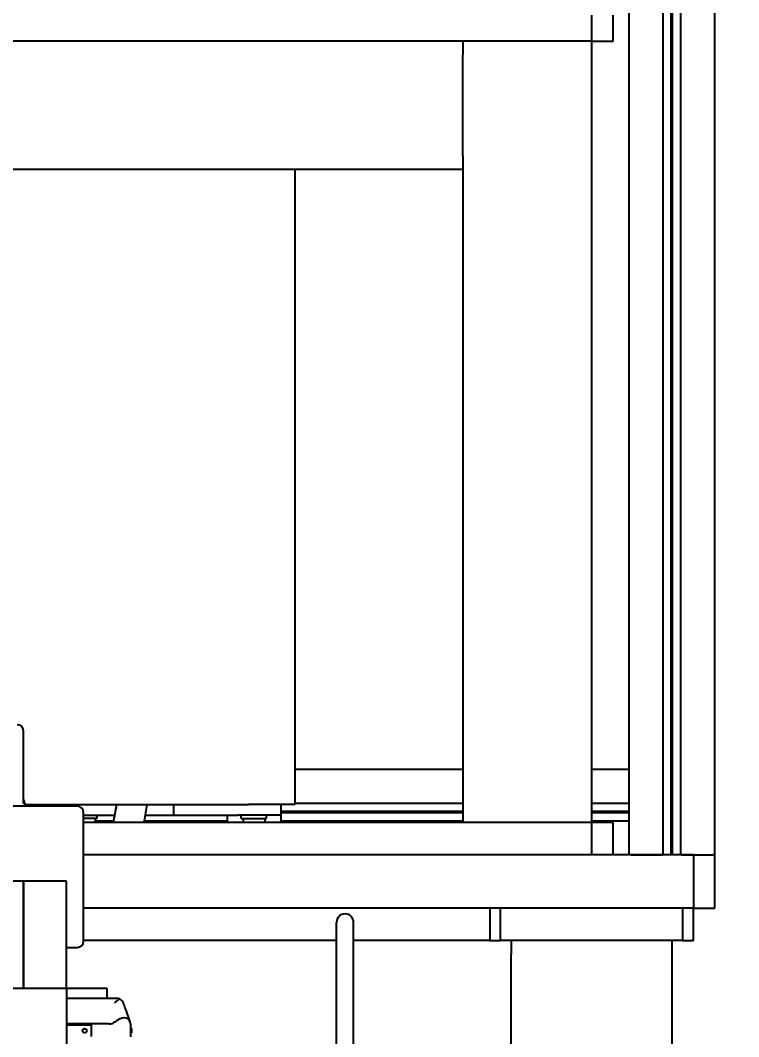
# Model space of a CAD drawing. Header units: millimetres. Extents: x 0 to 7722, y 0 to 5460.
# Drawn here: x 1866.4 to 2201.6, y 1214.9 to 1689.6 of the extents above; entities that cross this region are included whole.
import ezdxf

# ---------------------------------------------------------------- set-up
doc = ezdxf.new("R2010")
doc.units = ezdxf.units.MM
doc.header["$LTSCALE"] = 5
doc.layers.get('0').update_dxf_attribs({"linetype": 'CONTINUOUS'})
doc.layers.get('Defpoints').update_dxf_attribs({"linetype": 'CONTINUOUS'})
doc.styles.add('DIM', font='romans.shx', dxfattribs={"width": 0.85})
doc.dimstyles.new('KOCPSM$0', dxfattribs={"dimtxt": 3, "dimasz": 2.5, "dimexe": 0.8, "dimexo": 0.8, "dimgap": 0.8, "dimtad": 1, "dimdsep": 46, "dimtxsty": 'DIM', "dimblk": 'CLOSEDBLANK', "dimcen": 0, "dimclrd": 4, "dimclre": 4, "dimclrt": 7, "dimazin": 2, "dimtfac": 1, "dimtmove": 0, "dimatfit": 3, "dimldrblk": 'CLOSEDBLANK', "dimfxl": 1, "dimarcsym": 0})

# ---------------------------------------------------------------- blocks, each defined once
blk = doc.blocks.new('_ClosedBlank')
at = {"color": 0, "linetype": 'ByBlock', "lineweight": -2}
for p, q in [((-1, 0.167), (0, 0)), ((-1, 0.167), (-1, -0.167)), ((0, 0), (-1, -0.167))]:
    blk.add_line(p, q, dxfattribs=at)
blk = doc.blocks.new('*D12')
at = {"color": 4, "linetype": 'ByBlock', "lineweight": -2, "transparency": 16777216}
for p, q in [((2202.43, 2534.89), (2647.35, 2534.89)), ((2635.35, 572.39), (2635.35, 2497.39)), ((2385.43, 534.89), (2647.35, 534.89))]:
    blk.add_line(p, q, dxfattribs=at)
at = {"layer": 'Defpoints', "color": 0, "transparency": 16777216}
for p in [(2190.43, 2534.89), (2635.35, 2534.89), (2373.43, 534.89)]:
    blk.add_point(p, dxfattribs=at)
at = {"color": 4, "lineweight": -2, "transparency": 16777216, "xscale": 37.5, "yscale": 37.5, "zscale": 37.5}
for p, rotation in [((2635.35, 2534.89), 90), ((2635.35, 534.89), 270)]:
    blk.add_blockref('_ClosedBlank', p, dxfattribs=dict(at, rotation=rotation))
at = {"color": 7, "transparency": 16777216, "insert": (2600.85, 1534.89), "char_height": 45, "attachment_point": 5, "rotation": 90, "style": 'DIM'}
blk.add_mtext('2000', dxfattribs=at)

msp = doc.modelspace()

# ---------------------------------------------------------------- linework, layer by layer
for p, q in [((2150.431, 1299.894), (2150.431, 2534.894)), ((2166.281, 1299.894), (2166.281, 2534.894)), ((2170.126, 1299.894), (2170.126, 2534.894)), ((2170.431, 1299.894), (2170.431, 2534.894)), ((2170.736, 1299.894), (2170.736, 2534.894)), ((2174.581, 1299.894), (2174.581, 2534.894)), ((2190.431, 1299.894), (2190.431, 2534.894)), ((2132.931, 1691.894), (2132.931, 1679.894)), ((2142.931, 1679.894), (2142.931, 1691.894)), ((2132.931, 1679.894), (1747.161, 1679.894)), ((2072.931, 1679.894), (2072.931, 1673.494)), ((2132.931, 1679.894), (2142.931, 1679.894)), ((2132.931, 1679.894), (2132.931, 1314.894)), ((2072.931, 1626.294), (2072.931, 1673.494)), ((2072.931, 1626.294), (2072.931, 1619.894)), ((2072.931, 1619.894), (1748.856, 1619.894)), ((1994.431, 1619.894), (1994.431, 1323.394)), ((2072.931, 1619.894), (2072.931, 1314.894)), ((1867.931, 1325.589), (1867.931, 1357.589)), ((1994.431, 1339.894), (2072.931, 1339.894)), ((2132.931, 1339.894), (2150.431, 1339.894)), ((1892.931, 1322.589), (1842.931, 1322.589)), ((1868.886, 1323.394), (1972.931, 1323.394)), ((1887.931, 1323.394), (1887.931, 1322.589)), ((1895.931, 1259.589), (1895.931, 1319.589)), ((1937.931, 1323.394), (1937.931, 1318.394)), ((1994.431, 1323.394), (1972.931, 1323.394)), ((1987.931, 1323.394), (1987.931, 1318.394)), ((1987.931, 1320.199), (2072.931, 1320.199)), ((1987.931, 1319.894), (2072.931, 1319.894)), ((1987.931, 1319.589), (2072.931, 1319.589)), ((1994.431, 1324.044), (2072.931, 1324.044)), ((2132.931, 1324.044), (2150.431, 1324.044)), ((2132.931, 1320.199), (2150.431, 1320.199)), ((2132.931, 1319.894), (2150.431, 1319.894)), ((2132.931, 1319.589), (2150.431, 1319.589)), ((1895.931, 1318.394), (1910.363, 1318.394)), ((1902.098, 1316.794), (1895.931, 1316.794)), ((2132.931, 1314.894), (1895.931, 1314.894)), ((1901.291, 1316.794), (1901.291, 1314.894)), ((1901.291, 1315.744), (1909.842, 1315.744)), ((1902.098, 1318.394), (1902.098, 1316.794)), ((1902.098, 1316.794), (1902.186, 1316.794)), ((1902.186, 1318.394), (1902.186, 1316.794)), ((1902.191, 1316.794), (1902.186, 1316.794)), ((1902.191, 1318.394), (1902.191, 1316.794)), ((1924.11, 1315.744), (1962.931, 1315.744)), ((1924.613, 1318.394), (1937.931, 1318.394)), ((1937.931, 1318.394), (1967.931, 1318.394)), ((1962.931, 1318.394), (1962.931, 1314.894)), ((1987.931, 1318.394), (1967.931, 1318.394)), ((1969.531, 1316.794), (1969.531, 1318.394)), ((1969.531, 1316.794), (1981.317, 1316.794)), ((1970.431, 1316.794), (1970.431, 1314.894)), ((1980.431, 1316.794), (1980.431, 1314.894)), ((1981.317, 1316.794), (1981.317, 1318.394)), ((1987.931, 1318.394), (1987.931, 1314.894)), ((1987.931, 1315.744), (2072.931, 1315.744)), ((2132.931, 1315.744), (2150.431, 1315.744)), ((2142.931, 1314.894), (2132.931, 1314.894)), ((2132.931, 1314.894), (2132.931, 1299.894)), ((2142.931, 1299.894), (2142.931, 1314.894)), ((2180.431, 1299.894), (1895.931, 1299.894)), ((2132.931, 1299.894), (1895.931, 1299.894)), ((2151.431, 1299.894), (2165.981, 1299.894)), ((2174.881, 1299.894), (2189.431, 1299.894)), ((2180.431, 1299.894), (2180.431, 1274.894)), ((2190.431, 1299.894), (2189.431, 1299.894)), ((2190.431, 1274.894), (2190.431, 1299.894)), ((1867.931, 1287.589), (1402.931, 1287.589)), ((1887.931, 1287.589), (1867.931, 1287.589)), ((1867.931, 1287.589), (1867.931, 1237.589)), ((1867.931, 1237.589), (1867.931, 1287.589)), ((1887.931, 1237.589), (1887.931, 1287.589)), ((2180.431, 1274.894), (1895.931, 1274.894)), ((2085.431, 1274.894), (2085.431, 1259.894)), ((2090.431, 1259.894), (2090.431, 1274.894)), ((2175.431, 1274.894), (2175.431, 1259.894)), ((2180.431, 1274.894), (2190.431, 1274.894)), ((2180.431, 1259.894), (2180.431, 1274.894)), ((2013.931, 1183.589), (2013.931, 1268.289)), ((2021.931, 1183.589), (2021.931, 1268.289)), ((2013.931, 1259.894), (1895.931, 1259.894)), ((2085.431, 1259.894), (2021.931, 1259.894)), ((2085.431, 1259.894), (2090.431, 1259.894)), ((2175.431, 1259.894), (2090.431, 1259.894)), ((2095.431, 1259.894), (2095.431, 1253.494)), ((2170.431, 1259.894), (2170.431, 1208.589)), ((2175.431, 1259.894), (2180.431, 1259.894)), ((1887.931, 1256.589), (1892.931, 1256.589)), ((2095.431, 1208.589), (2095.431, 1253.494)), ((1821.931, 1237.589), (1887.931, 1237.589)), ((1887.931, 1237.589), (1887.931, 1078.589)), ((1887.931, 1237.589), (1906.831, 1237.589)), ((1906.831, 1237.589), (1906.831, 1232.889)), ((1887.931, 1232.889), (1911.471, 1232.889)), ((1907.931, 1220.889), (1887.931, 1220.889)), ((1887.931, 1220.589), (1899.481, 1220.589)), ((1887.931, 1220.489), (1899.431, 1220.489)), ((1899.431, 1220.489), (1899.431, 1214.989)), ((1899.481, 1220.589), (1899.481, 1214.989)), ((1917.931, 1220.889), (1917.579, 1221.856)), ((1917.931, 1214.889), (1917.931, 1220.889)), ((1918.431, 1218.689), (1917.931, 1218.689)), ((1918.431, 1216.689), (1917.931, 1216.689)), ((1918.431, 1216.689), (1918.431, 1218.689)), ((1899.481, 1214.989), (1899.431, 1214.989))]:
    msp.add_line(p, q)
msp.add_circle((1896.431, 1217.689), 1)
for centre, radius, start, end in [((1864.931, 1357.589), 3, 0, 90), ((1870.931, 1325.589), 3, 180, 270), ((1892.931, 1319.589), 3, 0, 90), ((2017.931, 1268.289), 4, 0, 180), ((1892.931, 1259.589), 3, 270, 0), ((1911.463, 1229.889), 3, 64.36666, 89.83613)]:
    msp.add_arc(centre, radius, start, end)
msp.add_ellipse((1907.931, 1248.363), major_axis=(0, -27.475), ratio=0.3639702, start_param=0, end_param=0.2661728)
for points, knots in [([(1867.931, 1324.011), (1867.931, 1324.103), (1867.931, 1324.198), (1867.931, 1324.715), (1867.931, 1325.173), (1867.931, 1325.589)], [1.88157396, 1.88157396, 1.88157396, 1.88157396, 1.92233063, 1.92233063, 2.09867486, 2.09867486, 2.09867486, 2.09867486]), ([(1870.685, 1322.589), (1870.289, 1322.589), (1869.823, 1322.679), (1869.08, 1322.973), (1868.671, 1323.231), (1868.221, 1323.649), (1868.065, 1323.823), (1867.931, 1324.011)], [-1.37642734, -1.37642734, -1.37642734, -1.37642734, -1.25764177, -1.25764177, -1.13680166, -1.13680166, -1.07332256, -1.07332256, -1.07332256, -1.07332256]), ([(1925.518, 1323.394), (1925.461, 1323.068), (1925.404, 1322.744), (1924.887, 1319.836), (1924.42, 1317.325), (1923.945, 1314.894)], [4.093061558, 4.093061558, 4.093061558, 4.093061558, 4.100085116, 4.100085116, 4.156306556, 4.156306556, 4.156306556, 4.156306556]), ([(1910.563, 1230.919), (1910.569, 1230.919), (1910.571, 1230.922), (1910.574, 1230.924), (1910.577, 1230.926), (1910.579, 1230.929), (1910.582, 1230.931), (1910.588, 1230.935), (1910.593, 1230.94), (1910.599, 1230.944), (1910.61, 1230.953), (1910.621, 1230.962), (1910.633, 1230.972), (1910.656, 1230.99), (1910.681, 1231.011), (1910.705, 1231.031), (1910.755, 1231.071), (1910.81, 1231.116), (1910.866, 1231.161), (1910.977, 1231.251), (1911.104, 1231.354), (1911.23, 1231.455), (1911.357, 1231.556), (1911.49, 1231.662), (1911.623, 1231.765), (1911.756, 1231.869), (1911.887, 1231.97), (1912.011, 1232.063), (1912.234, 1232.231), (1912.465, 1232.399), (1912.672, 1232.536), (1912.702, 1232.556), (1912.732, 1232.575), (1912.761, 1232.593)], [9.2974972, 9.2974972, 9.2974972, 9.2974972, 9.3146715, 9.3146715, 9.3146715, 9.3318458, 9.3318458, 9.3318458, 9.3661944, 9.3661944, 9.3661944, 9.4348916, 9.4348916, 9.4348916, 9.572286, 9.572286, 9.572286, 9.8470749, 9.8470749, 9.8470749, 10.3966526, 10.3966526, 10.3966526, 10.9462303, 10.9462303, 10.9462303, 11.495808, 11.495808, 11.495808, 12.4866786, 12.4866786, 12.4866786, 12.6298935, 12.6298935, 12.6298935, 12.6298935]), ([(1912.761, 1232.593), (1912.799, 1232.575), (1912.837, 1232.556), (1912.874, 1232.536), (1913.13, 1232.399), (1913.352, 1232.231), (1913.529, 1232.063), (1913.627, 1231.97), (1913.72, 1231.869), (1913.803, 1231.765), (1913.886, 1231.662), (1913.96, 1231.556), (1914.021, 1231.455), (1914.083, 1231.354), (1914.137, 1231.251), (1914.179, 1231.161), (1914.201, 1231.116), (1914.22, 1231.071), (1914.237, 1231.031), (1914.245, 1231.011), (1914.253, 1230.99), (1914.26, 1230.972), (1914.264, 1230.962), (1914.268, 1230.953), (1914.271, 1230.944), (1914.273, 1230.94), (1914.274, 1230.935), (1914.276, 1230.931), (1914.277, 1230.929), (1914.278, 1230.926), (1914.278, 1230.924), (1914.279, 1230.922), (1914.28, 1230.919), (1914.28, 1230.919)], [5.9651009, 5.9651009, 5.9651009, 5.9651009, 6.1083158, 6.1083158, 6.1083158, 7.0991864, 7.0991864, 7.0991864, 7.6487641, 7.6487641, 7.6487641, 8.1983418, 8.1983418, 8.1983418, 8.7479195, 8.7479195, 8.7479195, 9.0227083, 9.0227083, 9.0227083, 9.1601028, 9.1601028, 9.1601028, 9.2288, 9.2288, 9.2288, 9.2631486, 9.2631486, 9.2631486, 9.2803229, 9.2803229, 9.2803229, 9.2974972, 9.2974972, 9.2974972, 9.2974972]), ([(1910.563, 1221.857), (1911.272, 1222.388), (1911.987, 1222.859), (1913.188, 1223.475), (1913.758, 1223.702), (1914.825, 1223.917), (1915.322, 1223.902), (1916.287, 1223.631), (1916.708, 1223.302), (1917.261, 1222.58), (1917.441, 1222.235), (1917.578, 1221.857)], [-3.9218025, -3.9218025, -3.9218025, -3.9218025, -3.6696144, -3.6696144, -3.4730434, -3.4730434, -3.2764725, -3.2764725, -3.0035236, -3.0035236, -2.8130734, -2.8130734, -2.8130734, -2.8130734])]:
    msp.add_open_spline(points, degree=3, knots=knots)
for points in [[(1911.297, 1323.394), (1910.764, 1320.445), (1910.221, 1317.609), (1909.671, 1314.894)], [(1914.28, 1230.919), (1914.28, 1230.919), (1914.281, 1230.917), (1914.282, 1230.915)], [(1910.561, 1221.856), (1910.562, 1221.856), (1910.563, 1221.857), (1910.563, 1221.857)], [(1917.578, 1221.857), (1917.579, 1221.857), (1917.579, 1221.856), (1917.579, 1221.856)]]:
    msp.add_open_spline(points, degree=3)
msp.add_rational_spline([(1914.282, 1230.915), (1916.798, 1224.003), (1917.579, 1221.856)], [1, 1.00012097912, 1.000075046], degree=2)

# ---------------------------------------------------------------- dimensions: what is measured, and where the dimension line sits
dim = msp.add_linear_dim(base=(2635.353, 2534.894), p1=(2373.431, 534.894), p2=(2190.431, 2534.894), angle=90, dimstyle='KOCPSM$0', override={"dimscale": 15, "dimfxl": 0.8, "dimarcsym": 1})
dim.commit()
dim.dimension.update_dxf_attribs({"geometry": '*D12', "text_midpoint": (2600.853, 1534.894)})

doc.saveas('drawing.dxf')
